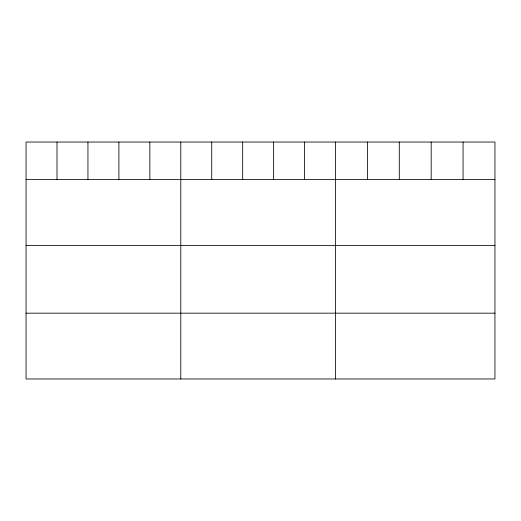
<?xml version="1.0" encoding="UTF-8"?>
<svg xmlns="http://www.w3.org/2000/svg" width="521" height="521" viewBox="0 0 521 521"><rect width="100%" height="100%" fill="white"/><g stroke="black" fill="none" stroke-linecap="round" stroke-linejoin="round"><path stroke-width="0.78" d="M494.95 179.576L494.95 378.969L26.05 378.969L26.05 142.031L494.95 142.031L494.95 179.576L26.05 179.576M26.05 245.378L494.95 245.378M26.05 313.173L494.95 313.173M463.065 142.031L463.065 179.576M431.18 142.031L431.18 179.576M399.294 142.031L399.294 179.576M367.409 142.031L367.409 179.576M335.524 142.031L335.524 378.969M304.577 142.031L304.577 179.576M273.629 142.031L273.629 179.576M242.682 142.031L242.682 179.576M211.734 142.031L211.734 179.576M180.787 142.031L180.787 378.969M149.84 142.031L149.84 179.576M118.892 142.031L118.892 179.576M87.945 142.031L87.945 179.576M56.997 142.031L56.997 179.576"/></g></svg>
